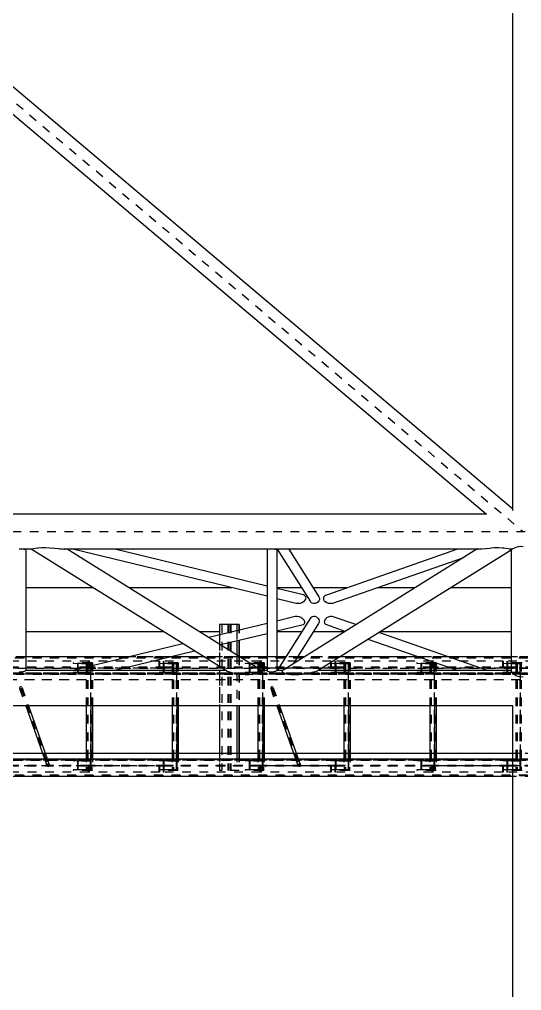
# Model space of a CAD drawing. Header units: millimetres. Extents: x 149919 to 150445, y 136651 to 136866.
# Drawn here: x 150236.98 to 150242.76, y 136688.6 to 136699.77 of the extents above; entities that cross this region are included whole.
import ezdxf

# ---------------------------------------------------------------- set-up
doc = ezdxf.new("R2010")
doc.units = ezdxf.units.MM
doc.header["$LTSCALE"] = 0.25
for name, pattern in [('CENTER', [50.8, 31.75, -6.35, 6.35, -6.35]), ('XKITLINE00', [0]), ('XKITLINE02', [4, 2, -2]), ('XKITLINE03', [6, 3, -1, 1, -1])]:
    doc.linetypes.add(name, pattern=pattern)

# ---------------------------------------------------------------- blocks, each defined once
blk = doc.blocks.new('çatıı')
at = {"color": 8, "linetype": 'CENTER'}
for p, q in [((8366.9, 5810.3), (10096.4, 4350.3)), ((9008.6, 4350.3), (10454.1, 4350.3))]:
    blk.add_line(p, q, dxfattribs=at)
at = {"color": 8, "linetype": 'XKITLINE00'}
for p, q in [((10084.2, 5784.5), (10084.2, 4374.8)), ((10084.2, 4376.5), (9250.5, 5080.3)), ((10054.3, 4369.9), (9231.7, 5064.3)), ((10053.5, 4370.6), (9008.6, 4370.6)), ((9518.2, 4330.1), (9516.4, 4330.1)), ((9520, 4330), (9518.2, 4330.1)), ((9521.6, 4329.9), (9520, 4330)), ((9530.6, 4330), (9520.9, 4330)), ((9522, 4329.9), (9521.6, 4329.9)), ((9522.5, 4330), (9521.8, 4329.9)), ((9522.8, 4329.9), (9522, 4329.9)), ((9523, 4330), (9522.8, 4329.9)), ((9523.9, 4330), (9523.9, 4190.5)), ((9754.9, 4190.1), (9530.2, 4330)), ((9530.4, 4329.9), (9530.2, 4330)), ((9531.2, 4330.1), (9530.4, 4329.9)), ((9532.1, 4330.2), (9531.2, 4330.1)), ((9532.7, 4330.5), (9532.1, 4330.2)), ((9535, 4331), (9532.7, 4330.5)), ((9537.6, 4331.2), (9535, 4331)), ((9538.2, 4331.3), (9537.6, 4331.2)), ((9542, 4331.6), (9538.2, 4331.3)), ((9546.6, 4331.5), (9542, 4331.6)), ((9551.8, 4331.2), (9546.6, 4331.5)), ((9552, 4331.2), (9551.8, 4331.2)), ((9556.8, 4330.9), (9552, 4331.2)), ((9561.7, 4330.4), (9556.8, 4330.9)), ((9563, 4330.2), (9561.7, 4330.4)), ((9565.7, 4330.1), (9563, 4330.2)), ((9568.6, 4329.9), (9565.7, 4330.1)), ((9803.3, 4330), (9567.3, 4330)), ((9568.6, 4330), (9568.1, 4329.9)), ((9568.8, 4329.9), (9568.6, 4329.9)), ((9569.6, 4330), (9568.8, 4329.9)), ((9795.4, 4190.5), (9571.5, 4330)), ((9801.6, 4275.9), (9577.9, 4330)), ((9801.6, 4287.6), (9626.4, 4330)), ((9801.6, 4330), (9801.6, 4190.2)), ((9801.9, 4330), (9801.8, 4330)), ((9802.4, 4329.9), (9801.9, 4330)), ((9802.6, 4329.9), (9802.3, 4330)), ((9802.7, 4329.9), (9802.4, 4329.9)), ((9803.9, 4330), (9802.7, 4329.9)), ((9805.5, 4330.1), (9803.9, 4330)), ((9807.3, 4330.1), (9805.5, 4330.1)), ((9809.1, 4330), (9807.3, 4330.1)), ((9810.6, 4329.9), (9809.1, 4330)), ((10045.5, 4330), (9810, 4330)), ((9811.1, 4329.9), (9810.6, 4329.9)), ((9811.6, 4330), (9810.9, 4329.9)), ((9811.9, 4329.9), (9811.1, 4329.9)), ((9812.1, 4330), (9811.9, 4329.9)), ((9813, 4330), (9813, 4190.5)), ((9813.4, 4330), (9851.1, 4270.3)), ((10043.1, 4330), (9818.9, 4190.3)), ((9826.8, 4330), (9861.4, 4275.2)), ((10082.7, 4328.9), (9860.3, 4190.4)), ((10020.8, 4330), (9869.9, 4277.4)), ((10044, 4329.9), (10043.9, 4330)), ((10044.6, 4329.9), (10044, 4329.9)), ((10046, 4330), (10044.6, 4329.9)), ((10044.9, 4330), (10044.8, 4330)), ((10045.1, 4329.9), (10044.9, 4330)), ((10049, 4330.2), (10046, 4330)), ((10049.1, 4330.2), (10049, 4330.2)), ((10053.5, 4330.7), (10049.1, 4330.2)), ((10058.2, 4331.1), (10053.5, 4330.7)), ((10059.7, 4331.2), (10058.2, 4331.1)), ((10063.2, 4331.5), (10059.7, 4331.2)), ((10068.1, 4331.6), (10063.2, 4331.5)), ((10072.3, 4331.4), (10068.1, 4331.6)), ((10074, 4331.2), (10072.3, 4331.4)), ((10076, 4331.1), (10074, 4331.2)), ((10079.1, 4330.7), (10076, 4331.1)), ((10080.8, 4330.2), (10079.1, 4330.7)), ((10081.3, 4330.2), (10080.8, 4330.2)), ((10083.1, 4330), (10081.3, 4330.2)), ((10082.8, 4329), (10082.7, 4328.9)), ((10082.7, 4328.9), (10082.7, 4189.9)), ((10083.1, 4329.9), (10082.8, 4329)), ((10083.8, 4330.2), (10083.1, 4330)), ((10084.1, 4330.4), (10083.8, 4330.2)), ((10085.7, 4331.1), (10084.1, 4330.4)), ((10086, 4331.2), (10085.7, 4331.1)), ((10087.9, 4332), (10086, 4331.2)), ((10090.5, 4332.7), (10087.9, 4332)), ((10090.8, 4332.7), (10090.5, 4332.7)), ((10093.3, 4333.1), (10090.8, 4332.7)), ((10096.4, 4333), (10093.3, 4333.1)), ((10027.6, 4320.3), (9877, 4267.8)), ((9601.3, 4285.7), (9523.9, 4285.7)), ((9761.2, 4285.7), (9642.6, 4285.7)), ((9841.4, 4285.7), (9813, 4285.7)), ((9843.4, 4277.5), (9813, 4284.9)), ((9893.5, 4285.7), (9854.8, 4285.7)), ((9972, 4285.7), (9928.2, 4285.7)), ((10082.7, 4285.7), (10013.3, 4285.7)), ((9835.2, 4267.8), (9813, 4273.1)), ((9843.5, 4269.6), (9841.7, 4268.4)), ((9844.8, 4276.8), (9843.4, 4277.5)), ((9843.6, 4269.7), (9843.5, 4269.6)), ((9844.9, 4271), (9843.6, 4269.7)), ((9844.8, 4276.8), (9845, 4276.6)), ((9845.8, 4272.7), (9844.9, 4271)), ((9845, 4276.6), (9845.8, 4275.7)), ((9845.8, 4275.7), (9846.1, 4274.2)), ((9846.1, 4274.2), (9845.8, 4273.3)), ((9845.8, 4273.3), (9845.8, 4272.7)), ((9851.1, 4270.3), (9851.6, 4269.7)), ((9851.6, 4269.7), (9852.2, 4268.9)), ((9853.6, 4268), (9852.2, 4268.9)), ((9860.1, 4269.2), (9858.7, 4268.1)), ((9860.5, 4269.7), (9860.1, 4269.2)), ((9861.2, 4270.6), (9860.5, 4269.7)), ((9861.8, 4272.1), (9861.2, 4270.6)), ((9861.4, 4275.2), (9861.9, 4273.8)), ((9861.9, 4273.3), (9861.8, 4272.1)), ((9861.9, 4273.8), (9861.9, 4273.3)), ((9867.1, 4275.5), (9866.6, 4274)), ((9866.6, 4274), (9866.7, 4273.3)), ((9866.7, 4273.3), (9866.7, 4272.4)), ((9866.7, 4272.4), (9867.4, 4270.8)), ((9868.2, 4276.6), (9867.1, 4275.5)), ((9867.4, 4270.8), (9868.5, 4269.7)), ((9868.3, 4276.7), (9868.2, 4276.6)), ((9869.9, 4277.4), (9868.3, 4276.7)), ((9868.5, 4269.7), (9868.7, 4269.4)), ((9870.5, 4268.3), (9868.7, 4269.4)), ((9837.4, 4267.5), (9835.2, 4267.8)), ((9839.6, 4267.7), (9837.4, 4267.5)), ((9841.7, 4268.4), (9839.6, 4267.7)), ((9855.2, 4267.5), (9853.6, 4268)), ((9857, 4267.5), (9855.2, 4267.5)), ((9858.7, 4268.1), (9857, 4267.5)), ((9872.5, 4267.6), (9870.5, 4268.3)), ((9874.8, 4267.5), (9872.5, 4267.6)), ((9877, 4267.8), (9874.8, 4267.5)), ((9834, 4252.5), (9813, 4247.4)), ((9851.1, 4250.2), (9813.4, 4190.6)), ((9836.3, 4252.7), (9834, 4252.5)), ((9838.6, 4252.3), (9836.3, 4252.7)), ((9840.7, 4251.5), (9838.6, 4252.3)), ((9842.2, 4250.4), (9840.7, 4251.5)), ((9842.4, 4250.2), (9842.2, 4250.4)), ((9842.4, 4250.2), (9843.8, 4248.8)), ((9843.8, 4248.8), (9844.6, 4247.1)), ((9844.6, 4247.1), (9844.6, 4246.8)), ((9844.6, 4246.8), (9844.8, 4245.6)), ((9851.2, 4250.4), (9851.1, 4250.2)), ((9852.2, 4251.5), (9851.2, 4250.4)), ((9853.7, 4252.3), (9852.2, 4251.5)), ((9855.4, 4252.7), (9853.7, 4252.3)), ((9857.1, 4252.5), (9855.4, 4252.7)), ((9858.8, 4251.8), (9857.1, 4252.5)), ((9860.2, 4250.7), (9858.8, 4251.8)), ((9860.2, 4250.7), (9860.3, 4250.4)), ((9860.3, 4250.4), (9861.1, 4249.2)), ((9861.1, 4249.2), (9861.6, 4247.6)), ((9861.6, 4247.6), (9861.6, 4246.8)), ((9861.6, 4246.8), (9861.6, 4246.1)), ((9867.6, 4246.8), (9867.5, 4246.6)), ((9867.5, 4246.6), (9867.8, 4245.1)), ((9867.8, 4248.2), (9867.6, 4246.8)), ((9868.8, 4249.8), (9867.8, 4248.2)), ((9869.5, 4250.4), (9868.8, 4249.8)), ((9870.2, 4251.1), (9869.5, 4250.4)), ((9872.1, 4252.1), (9870.2, 4251.1)), ((9874.4, 4252.6), (9872.1, 4252.1)), ((9876.7, 4252.6), (9874.4, 4252.6)), ((9878.8, 4252.1), (9876.7, 4252.6)), ((9903.9, 4243.3), (9878.8, 4252.1)), ((9801.6, 4244.6), (9734.5, 4228.4)), ((9841.7, 4242.6), (9813, 4235.7)), ((9861, 4244.6), (9831.8, 4198.4)), ((9843.3, 4243.2), (9841.7, 4242.6)), ((9843.7, 4243.6), (9843.3, 4243.2)), ((9844.4, 4244.3), (9843.7, 4243.6)), ((9844.8, 4245.6), (9844.4, 4244.3)), ((9861.6, 4246.1), (9861, 4244.6)), ((9867.8, 4245.1), (9868.8, 4243.9)), ((9869.2, 4243.6), (9868.8, 4243.9)), ((9870.3, 4243), (9869.2, 4243.6)), ((9891.5, 4235.6), (9870.3, 4243)), ((9682.9, 4234.9), (9523.9, 4234.9)), ((9746.9, 4234.9), (9724.2, 4234.9)), ((9801.6, 4232.9), (9748.1, 4220)), ((9841.4, 4234.9), (9813, 4234.9)), ((9890.4, 4234.9), (9854.9, 4234.9)), ((10020.8, 4190.6), (9918, 4226.4)), ((10055.4, 4190.6), (9930.4, 4234.1)), ((10082.7, 4234.9), (9931.7, 4234.9)), ((9704.8, 4221.2), (9577.9, 4190.6)), ((9718.3, 4212.8), (9626.4, 4190.6)), ((9523.8, 4190.4), (9523.6, 4190.2)), ((9523.9, 4190.5), (9523.8, 4190.4)), ((9754, 4190.6), (9523.9, 4190.6)), ((9795.4, 4190.5), (9795.1, 4190.4)), ((9795.1, 4190.4), (9795.1, 4190.2)), ((9801.6, 4190.6), (9795.3, 4190.6)), ((9812.9, 4190.4), (9812.7, 4190.2)), ((9813, 4190.5), (9812.9, 4190.4)), ((9819.2, 4190.6), (9813, 4190.6)), ((9818.9, 4190.3), (9818.8, 4189.7)), ((9860.2, 4190.4), (9859.2, 4189.8)), ((9860.3, 4190.4), (9860.2, 4190.4)), ((10082.7, 4190.6), (9860.5, 4190.6)), ((9518.2, 4188.7), (9516.4, 4188.7)), ((9520, 4188.9), (9518.2, 4188.7)), ((9521.6, 4189.3), (9520, 4188.9)), ((9522, 4189.5), (9521.6, 4189.3)), ((9522.8, 4189.8), (9522, 4189.5)), ((9523.6, 4190.2), (9522.8, 4189.8)), ((9755.8, 4189.5), (9754.9, 4190.1)), ((9758.7, 4188.5), (9756, 4189.4)), ((9760.4, 4188.1), (9758.7, 4188.5)), ((9762.4, 4187.5), (9760.4, 4188.1)), ((9766.9, 4186.6), (9762.4, 4187.5)), ((9770.7, 4186.1), (9766.9, 4186.6)), ((9771.7, 4185.9), (9770.7, 4186.1)), ((9776.6, 4185.5), (9771.7, 4185.9)), ((9781.1, 4185.5), (9776.6, 4185.5)), ((9784.9, 4186), (9781.1, 4185.5)), ((9785.1, 4186.1), (9784.9, 4186)), ((9788.3, 4186.7), (9785.1, 4186.1)), ((9790.8, 4187.7), (9788.3, 4186.7)), ((9791.3, 4188.1), (9790.8, 4187.7)), ((9792.9, 4188.7), (9791.3, 4188.1)), ((9794, 4189.5), (9792.9, 4188.7)), ((9794.2, 4189.6), (9794, 4189.5)), ((9795.1, 4190.2), (9794.2, 4189.6)), ((9801.6, 4190.2), (9801.9, 4189.8)), ((9802.4, 4189.5), (9801.9, 4189.8)), ((9802.7, 4189.3), (9802.4, 4189.5)), ((9803.9, 4188.9), (9802.7, 4189.3)), ((9805.5, 4188.6), (9803.9, 4188.9)), ((9807.3, 4188.6), (9805.5, 4188.6)), ((9809.1, 4188.9), (9807.3, 4188.6)), ((9810.6, 4189.3), (9809.1, 4188.9)), ((9811.1, 4189.5), (9810.6, 4189.3)), ((9811.9, 4189.7), (9811.1, 4189.5)), ((9812.7, 4190.2), (9811.9, 4189.7)), ((9819.2, 4189.5), (9818.8, 4189.7)), ((9819.2, 4189.5), (9819.3, 4188.9)), ((9820.7, 4188), (9819.3, 4188.9)), ((9822.5, 4187), (9820.7, 4188)), ((9825.4, 4186.2), (9822.5, 4187)), ((9826.6, 4186), (9825.4, 4186.2)), ((9828.9, 4185.6), (9826.6, 4186)), ((9833.2, 4185.4), (9828.9, 4185.6)), ((9838.2, 4185.6), (9833.2, 4185.4)), ((9840.9, 4186), (9838.2, 4185.6)), ((9843.5, 4186.3), (9840.9, 4186)), ((9848.5, 4187.1), (9843.5, 4186.3)), ((9852.5, 4188), (9848.5, 4187.1)), ((9853.2, 4188.2), (9852.5, 4188)), ((9856.8, 4189.1), (9853.2, 4188.2)), ((9858, 4189.5), (9856.8, 4189.1)), ((9859.2, 4189.8), (9858, 4189.5)), ((10082.7, 4189.9), (10082.9, 4189.5)), ((10082.9, 4189.5), (10083.1, 4188.9)), ((10083.1, 4188.9), (10083.8, 4188)), ((10083.8, 4188), (10084.1, 4187.6)), ((10085.7, 4186.1), (10084.1, 4187.6)), ((10086, 4186), (10085.7, 4186.1)), ((10087.9, 4184.6), (10086, 4186)), ((10090.5, 4183.6), (10087.9, 4184.6)), ((10090.9, 4183.5), (10090.5, 4183.6)), ((10093.3, 4182.9), (10090.9, 4183.5)), ((10096.4, 4183.1), (10093.3, 4182.9)), ((10084.5, 4150), (9008.6, 4150)), ((10084.2, 4150), (10084.2, 2729.5))]:
    blk.add_line(p, q, dxfattribs=at)
at = {"color": 7, "linetype": 'XKITLINE00'}
for p, q in [((9766.8, 4243.4), (9746.9, 4243.4)), ((9746.9, 4243.4), (9746.9, 4231.4)), ((9766.7, 4243.4), (9766.7, 4236.2)), ((9766.8, 4243.4), (9766.8, 4236.2)), ((9766.7, 4224.5), (9766.7, 4208.4)), ((9766.8, 4224.5), (9766.8, 4208.3)), ((9769.3, 4225.1), (9769.3, 4206.8)), ((9769.5, 4225.2), (9769.5, 4206.7)), ((9642, 4206.1), (9523.9, 4206.1)), ((9729.1, 4206.1), (9690.5, 4206.1)), ((9801.6, 4206.1), (9770.4, 4206.1)), ((9823.2, 4206.1), (9813, 4206.1)), ((9844.1, 4206.1), (9836.7, 4206.1)), ((9976.2, 4206.1), (9885.4, 4206.1)), ((10082.7, 4206.1), (10010.9, 4206.1)), ((9523.8, 4150), (9547.6, 4082.4)), ((9526.9, 4150), (9550.3, 4083.5)), ((9593.4, 4150), (9593.4, 4094.9)), ((9598.8, 4150), (9598.8, 4094.9)), ((9600.6, 4150), (9600.6, 4094.9)), ((9692.3, 4150), (9692.3, 4094.9)), ((9697.7, 4150), (9697.7, 4094.9)), ((9699.5, 4150), (9699.5, 4094.9)), ((9746.9, 4150), (9746.9, 4094.9)), ((9766.7, 4150), (9766.7, 4094.9)), ((9766.8, 4150), (9766.8, 4094.9)), ((9769.3, 4150), (9769.3, 4094.9)), ((9769.5, 4150), (9769.5, 4094.9)), ((9791.2, 4150), (9791.2, 4094.9)), ((9796.6, 4150), (9796.6, 4094.9)), ((9798.4, 4150), (9798.4, 4094.9)), ((9812.8, 4150), (9836.6, 4082.4)), ((9816, 4150), (9839.4, 4083.5)), ((9890.1, 4150), (9890.1, 4094.9)), ((9895.5, 4150), (9895.5, 4094.9)), ((9897.3, 4150), (9897.3, 4094.9)), ((9988.9, 4150), (9988.9, 4094.9)), ((9994.4, 4150), (9994.4, 4094.9)), ((9996.2, 4150), (9996.2, 4094.9)), ((9543.2, 4094.9), (9257.3, 4094.9)), ((9832.2, 4094.9), (9546.4, 4094.9)), ((10084.2, 4094.9), (9835.4, 4094.9)), ((9545.4, 4088.7), (9259.5, 4088.7)), ((9834.4, 4088.7), (9548.5, 4088.7)), ((10084.2, 4088.7), (9837.6, 4088.7)), ((10084.2, 4068.7), (9120.4, 4068.7))]:
    blk.add_line(p, q, dxfattribs=at)
at = {"color": 116, "linetype": 'XKITLINE02', "true_color": 0x136734}
for p, q in [((9747, 4243.4), (9747, 4075.4)), ((9749.6, 4243.4), (9749.6, 4075.4)), ((9749.7, 4243.4), (9749.7, 4075.4)), ((9756.6, 4243.4), (9756.6, 4075.4)), ((9757.2, 4243.4), (9757.2, 4075.4)), ((9759.1, 4243.4), (9759.1, 4075.4)), ((9759.8, 4243.4), (9759.8, 4075.4)), ((9769.5, 4243.4), (9766.7, 4243.4)), ((9766.7, 4236.2), (9766.7, 4224.5)), ((9766.8, 4236.2), (9766.8, 4224.5)), ((9769.3, 4243.4), (9769.3, 4225.1)), ((9769.5, 4243.4), (9769.5, 4225.2)), ((9746.9, 4231.4), (9746.9, 4150)), ((10481.5, 4204.7), (9136.7, 4204.7)), ((10482.3, 4205.2), (9138.3, 4205.2)), ((10482.3, 4206.1), (9151.1, 4206.1)), ((9523.9, 4206.1), (9512.5, 4206.1)), ((9690.5, 4206.1), (9642, 4206.1)), ((9770.4, 4206.1), (9729.1, 4206.1)), ((9766.7, 4208.4), (9766.7, 4150)), ((9766.8, 4208.3), (9766.8, 4150)), ((9769.3, 4206.8), (9769.3, 4150)), ((9769.5, 4206.7), (9769.5, 4150)), ((9813, 4206.1), (9801.6, 4206.1)), ((9836.7, 4206.1), (9823.2, 4206.1)), ((9885.4, 4206.1), (9844.1, 4206.1)), ((10010.9, 4206.1), (9976.2, 4206.1)), ((10110, 4206.1), (10082.7, 4206.1)), ((9595.7, 4194.2), (9479.8, 4194.2)), ((9594.7, 4193.4), (9479.8, 4193.4)), ((9596.1, 4201.4), (9484.2, 4201.4)), ((9598.8, 4199.4), (9578.5, 4199.4)), ((9578.5, 4199.4), (9578.5, 4198.7)), ((9593.4, 4198.7), (9578.5, 4198.7)), ((9583.3, 4198.3), (9578.5, 4198.7)), ((9598.2, 4198.3), (9583.3, 4198.3)), ((9583.3, 4198.3), (9583.3, 4188.4)), ((9583.9, 4199.4), (9583.9, 4187.4)), ((9591.2, 4194.2), (9591.2, 4193.4)), ((9595.7, 4194.2), (9591.2, 4194.2)), ((9596.1, 4193.4), (9591.2, 4193.4)), ((9593.4, 4199.4), (9593.4, 4150)), ((9600.6, 4199.4), (9593.4, 4199.4)), ((9593.4, 4199.4), (9593.4, 4198.7)), ((9598.2, 4198.3), (9593.4, 4198.7)), ((9593.5, 4199.4), (9593.5, 4075.4)), ((9595.1, 4199.4), (9595.1, 4075.4)), ((9595.2, 4199.4), (9595.2, 4075.4)), ((9595.7, 4201.4), (9595.7, 4194.2)), ((9596.1, 4201.4), (9595.7, 4201.4)), ((9596.1, 4201.4), (9596.1, 4193.4)), ((9677.7, 4201.4), (9596.1, 4201.4)), ((9596.1, 4201.4), (9596.1, 4193.4)), ((9683.6, 4193.4), (9596.1, 4193.4)), ((9596.8, 4201.4), (9596.8, 4194.2)), ((9683.6, 4194.2), (9596.8, 4194.2)), ((9598.2, 4198.3), (9598.2, 4188.4)), ((9598.3, 4199.4), (9598.3, 4075.4)), ((9598.8, 4199.4), (9598.8, 4150)), ((9598.8, 4199.4), (9598.8, 4187.4)), ((9599.8, 4199.4), (9599.8, 4075.4)), ((9600.6, 4199.4), (9600.6, 4150)), ((9602.7, 4194.2), (9602.7, 4193.4)), ((9677.7, 4201.4), (9677, 4201.4)), ((9677, 4201.4), (9677, 4193.4)), ((9683.6, 4193.4), (9677, 4193.4)), ((9697.7, 4199.4), (9677.4, 4199.4)), ((9677.4, 4199.4), (9677.4, 4198.7)), ((9692.3, 4198.7), (9677.4, 4198.7)), ((9682.1, 4198.3), (9677.4, 4198.7)), ((9793.4, 4194.2), (9677.5, 4194.2)), ((9677.5, 4194.2), (9677.5, 4193.4)), ((9793.9, 4193.4), (9677.5, 4193.4)), ((9677.7, 4201.4), (9677.7, 4194.2)), ((9683.6, 4194.2), (9677.7, 4194.2)), ((9793.9, 4201.4), (9681.9, 4201.4)), ((9681.9, 4201.4), (9681.9, 4194.2)), ((9697, 4198.3), (9682.1, 4198.3)), ((9682.1, 4198.3), (9682.1, 4188.4)), ((9682.4, 4201.4), (9682.4, 4193.4)), ((9682.8, 4199.4), (9682.8, 4187.4)), ((9683.6, 4194.2), (9683.6, 4193.4)), ((9692.3, 4199.4), (9692.3, 4150)), ((9699.5, 4199.4), (9692.3, 4199.4)), ((9692.3, 4199.4), (9692.3, 4198.7)), ((9697, 4198.3), (9692.3, 4198.7)), ((9692.4, 4199.4), (9692.4, 4075.4)), ((9694, 4199.4), (9694, 4075.4)), ((9694.1, 4199.4), (9694.1, 4075.4)), ((9697, 4198.3), (9697, 4188.4)), ((9697.2, 4199.4), (9697.2, 4075.4)), ((9697.7, 4199.4), (9697.7, 4150)), ((9697.7, 4199.4), (9697.7, 4187.4)), ((9698.7, 4199.4), (9698.7, 4075.4)), ((9699.5, 4199.4), (9699.5, 4150)), ((9796.6, 4199.4), (9776.3, 4199.4)), ((9776.3, 4199.4), (9776.3, 4198.7)), ((9791.2, 4198.7), (9776.3, 4198.7)), ((9781, 4198.3), (9776.3, 4198.7)), ((9795.9, 4198.3), (9781, 4198.3)), ((9781, 4198.3), (9781, 4188.4)), ((9781.7, 4199.4), (9781.7, 4187.4)), ((9789, 4194.2), (9789, 4193.4)), ((9793.4, 4194.2), (9789, 4194.2)), ((9793.9, 4193.4), (9789, 4193.4)), ((9791.2, 4199.4), (9791.2, 4150)), ((9798.4, 4199.4), (9791.2, 4199.4)), ((9791.2, 4199.4), (9791.2, 4198.7)), ((9795.9, 4198.3), (9791.2, 4198.7)), ((9791.3, 4199.4), (9791.3, 4075.4)), ((9792.9, 4199.4), (9792.9, 4075.4)), ((9793, 4199.4), (9793, 4075.4)), ((9793.4, 4201.4), (9793.4, 4194.2)), ((9793.9, 4201.4), (9793.4, 4201.4)), ((9793.9, 4201.4), (9793.9, 4193.4)), ((9875.5, 4201.4), (9793.9, 4201.4)), ((9793.9, 4201.4), (9793.9, 4193.4)), ((9865, 4193.4), (9793.9, 4193.4)), ((9794.6, 4201.4), (9794.6, 4194.2)), ((9881.4, 4194.2), (9794.6, 4194.2)), ((9795.9, 4198.3), (9795.9, 4188.4)), ((9796.1, 4199.4), (9796.1, 4075.4)), ((9796.6, 4199.4), (9796.6, 4150)), ((9796.6, 4199.4), (9796.6, 4187.4)), ((9797.6, 4199.4), (9797.6, 4075.4)), ((9798.4, 4199.4), (9798.4, 4150)), ((9800.5, 4194.2), (9800.5, 4193.4)), ((9881.4, 4193.4), (9864.9, 4193.4)), ((9881.4, 4194.2), (9866.3, 4194.2)), ((9875.5, 4201.4), (9874.8, 4201.4)), ((9874.8, 4201.4), (9874.8, 4193.4)), ((9895.5, 4199.4), (9875.2, 4199.4)), ((9875.2, 4199.4), (9875.2, 4198.7)), ((9890.1, 4198.7), (9875.2, 4198.7)), ((9879.9, 4198.3), (9875.2, 4198.7)), ((9991.2, 4194.2), (9875.3, 4194.2)), ((9875.3, 4194.2), (9875.3, 4193.4)), ((9991.7, 4193.4), (9875.3, 4193.4)), ((9875.5, 4201.4), (9875.5, 4194.2)), ((9991.7, 4201.4), (9879.7, 4201.4)), ((9879.7, 4201.4), (9879.7, 4194.2)), ((9894.8, 4198.3), (9879.9, 4198.3)), ((9879.9, 4198.3), (9879.9, 4188.4)), ((9880.2, 4201.4), (9880.2, 4193.4)), ((9880.6, 4199.4), (9880.6, 4187.4)), ((9881.4, 4194.2), (9881.4, 4193.4)), ((9890.1, 4199.4), (9890.1, 4150)), ((9897.3, 4199.4), (9890.1, 4199.4)), ((9890.1, 4199.4), (9890.1, 4198.7)), ((9894.8, 4198.3), (9890.1, 4198.7)), ((9890.2, 4199.4), (9890.2, 4075.4)), ((9891.7, 4199.4), (9891.7, 4075.4)), ((9891.8, 4199.4), (9891.8, 4075.4)), ((9894.8, 4198.3), (9894.8, 4188.4)), ((9895, 4199.4), (9895, 4075.4)), ((9895.5, 4199.4), (9895.5, 4150)), ((9895.5, 4199.4), (9895.5, 4187.4)), ((9896.4, 4199.4), (9896.4, 4075.4)), ((9897.3, 4199.4), (9897.3, 4150)), ((9994.4, 4199.4), (9974, 4199.4)), ((9974, 4199.4), (9974, 4198.7)), ((9988.9, 4198.7), (9974, 4198.7)), ((9978.8, 4198.3), (9974, 4198.7)), ((9993.7, 4198.3), (9978.8, 4198.3)), ((9978.8, 4198.3), (9978.8, 4188.4)), ((9979.5, 4199.4), (9979.5, 4187.4)), ((9986.8, 4194.2), (9986.8, 4193.4)), ((9991.2, 4194.2), (9986.8, 4194.2)), ((9991.7, 4193.4), (9986.8, 4193.4)), ((9988.9, 4199.4), (9988.9, 4150)), ((9996.2, 4199.4), (9988.9, 4199.4)), ((9988.9, 4199.4), (9988.9, 4198.7)), ((9993.7, 4198.3), (9988.9, 4198.7)), ((9989, 4199.4), (9989, 4075.4)), ((9990.6, 4199.4), (9990.6, 4075.4)), ((9990.7, 4199.4), (9990.7, 4075.4)), ((9991.2, 4201.4), (9991.2, 4194.2)), ((9991.7, 4201.4), (9991.2, 4201.4)), ((10073.2, 4201.4), (9991.7, 4201.4)), ((9991.7, 4201.4), (9991.7, 4193.4)), ((9991.7, 4201.4), (9991.7, 4193.4)), ((10079.1, 4193.4), (9991.7, 4193.4)), ((9992.3, 4201.4), (9992.3, 4194.2)), ((10079.1, 4194.2), (9992.3, 4194.2)), ((9993.7, 4198.3), (9993.7, 4188.4)), ((9993.8, 4199.4), (9993.8, 4075.4)), ((9994.4, 4199.4), (9994.4, 4150)), ((9994.4, 4199.4), (9994.4, 4187.4)), ((9995.3, 4199.4), (9995.3, 4075.4)), ((9996.2, 4199.4), (9996.2, 4150)), ((9998.2, 4194.2), (9998.2, 4193.4)), ((10073.2, 4201.4), (10072.6, 4201.4)), ((10072.6, 4201.4), (10072.6, 4193.4)), ((10079.1, 4193.4), (10072.6, 4193.4)), ((10093.3, 4199.4), (10072.9, 4199.4)), ((10072.9, 4199.4), (10072.9, 4198.7)), ((10087.8, 4198.7), (10072.9, 4198.7)), ((10077.7, 4198.3), (10072.9, 4198.7)), ((10189, 4194.2), (10073.1, 4194.2)), ((10073.1, 4194.2), (10073.1, 4193.4)), ((10189.5, 4193.4), (10073.1, 4193.4)), ((10073.2, 4201.4), (10073.2, 4194.2)), ((10079.1, 4194.2), (10073.2, 4194.2)), ((10189, 4201.4), (10077.5, 4201.4)), ((10077.5, 4201.4), (10077.5, 4194.2)), ((10092.6, 4198.3), (10077.7, 4198.3)), ((10077.7, 4198.3), (10077.7, 4188.4)), ((10078, 4201.4), (10078, 4193.4)), ((10181.9, 4193.4), (10078, 4193.4)), ((10078.4, 4199.4), (10078.4, 4187.4)), ((10079.1, 4194.2), (10079.1, 4193.4)), ((10087.8, 4199.4), (10087.8, 4075.4)), ((10095.1, 4199.4), (10087.8, 4199.4)), ((10087.8, 4199.4), (10087.8, 4198.7)), ((10092.6, 4198.3), (10087.8, 4198.7)), ((10087.9, 4199.4), (10087.9, 4075.4)), ((10089.5, 4199.4), (10089.5, 4075.4)), ((10089.6, 4199.4), (10089.6, 4075.4)), ((10092.6, 4198.3), (10092.6, 4188.4)), ((10092.7, 4199.4), (10092.7, 4075.4)), ((10093.3, 4199.4), (10093.3, 4075.4)), ((10093.3, 4199.4), (10093.3, 4187.4)), ((10094.2, 4199.4), (10094.2, 4075.4)), ((10482.3, 4186.1), (9117.3, 4186.1)), ((10481.5, 4187.5), (9118.9, 4187.5)), ((10482.3, 4186.9), (9119.3, 4186.9)), ((10493.8, 4187.4), (9126.6, 4187.4)), ((10481.4, 4187.4), (9126.6, 4187.4)), ((10493.8, 4179.9), (9126.6, 4179.9)), ((10452.5, 4179.9), (9126.6, 4179.9)), ((10493.6, 4186.5), (9126.7, 4186.5)), ((9583.3, 4188.4), (9578.5, 4188.1)), ((9593.4, 4188.1), (9578.5, 4188.1)), ((9578.5, 4188.1), (9578.5, 4187.4)), ((9598.8, 4187.4), (9578.5, 4187.4)), ((9598.2, 4188.4), (9583.3, 4188.4)), ((9598.2, 4188.4), (9593.4, 4188.1)), ((9593.4, 4188.1), (9593.4, 4187.4)), ((9682.1, 4188.4), (9677.4, 4188.1)), ((9692.3, 4188.1), (9677.4, 4188.1)), ((9677.4, 4188.1), (9677.4, 4187.4)), ((9697.7, 4187.4), (9677.4, 4187.4)), ((9697, 4188.4), (9682.1, 4188.4)), ((9697, 4188.4), (9692.3, 4188.1)), ((9692.3, 4188.1), (9692.3, 4187.4)), ((9781, 4188.4), (9776.3, 4188.1)), ((9791.2, 4188.1), (9776.3, 4188.1)), ((9776.3, 4188.1), (9776.3, 4187.4)), ((9796.6, 4187.4), (9776.3, 4187.4)), ((9795.9, 4188.4), (9781, 4188.4)), ((9795.9, 4188.4), (9791.2, 4188.1)), ((9791.2, 4188.1), (9791.2, 4187.4)), ((9879.9, 4188.4), (9875.2, 4188.1)), ((9890.1, 4188.1), (9875.2, 4188.1)), ((9875.2, 4188.1), (9875.2, 4187.4)), ((9895.5, 4187.4), (9875.2, 4187.4)), ((9894.8, 4188.4), (9879.9, 4188.4)), ((9894.8, 4188.4), (9890.1, 4188.1)), ((9890.1, 4188.1), (9890.1, 4187.4)), ((9978.8, 4188.4), (9974, 4188.1)), ((9988.9, 4188.1), (9974, 4188.1)), ((9974, 4188.1), (9974, 4187.4)), ((9994.4, 4187.4), (9974, 4187.4)), ((9993.7, 4188.4), (9978.8, 4188.4)), ((9993.7, 4188.4), (9988.9, 4188.1)), ((9988.9, 4188.1), (9988.9, 4187.4)), ((10077.7, 4188.4), (10072.9, 4188.1)), ((10087.8, 4188.1), (10072.9, 4188.1)), ((10072.9, 4188.1), (10072.9, 4187.4)), ((10093.3, 4187.4), (10072.9, 4187.4)), ((10092.6, 4188.4), (10077.7, 4188.4)), ((10092.6, 4188.4), (10087.8, 4188.1)), ((10087.8, 4188.1), (10087.8, 4187.4)), ((9517.1, 4171.2), (9516.8, 4170.5)), ((9516.8, 4170.5), (9516.8, 4169.8)), ((9516.8, 4169.8), (9517.2, 4169.2)), ((9516.8, 4169.8), (9523.8, 4150)), ((9517.8, 4171.6), (9517.1, 4171.2)), ((9517.9, 4168.9), (9517.2, 4169.2)), ((9518.5, 4171.6), (9517.8, 4171.6)), ((9518.6, 4169), (9517.9, 4168.9)), ((9519.2, 4171.3), (9518.5, 4171.6)), ((9519.3, 4169.4), (9518.6, 4169)), ((9519.2, 4171.3), (9519.6, 4170.7)), ((9519.6, 4170), (9519.3, 4169.4)), ((9519.6, 4170.7), (9519.6, 4170)), ((9519.6, 4170.7), (9526.9, 4150)), ((9806.2, 4171.2), (9805.8, 4170.5)), ((9805.8, 4170.5), (9805.9, 4169.8)), ((9805.9, 4169.8), (9806.3, 4169.2)), ((9805.9, 4169.8), (9812.8, 4150)), ((9806.9, 4171.6), (9806.2, 4171.2)), ((9806.9, 4168.9), (9806.3, 4169.2)), ((9807.6, 4171.6), (9806.9, 4171.6)), ((9807.7, 4169), (9806.9, 4168.9)), ((9808.3, 4171.3), (9807.6, 4171.6)), ((9808.4, 4169.4), (9807.7, 4169)), ((9808.3, 4171.3), (9808.7, 4170.7)), ((9808.7, 4170), (9808.4, 4169.4)), ((9808.7, 4170.7), (9808.7, 4170)), ((9808.7, 4170.7), (9816, 4150)), ((10493.8, 4094.9), (9254.1, 4094.9)), ((9546.4, 4094.9), (9543.2, 4094.9)), ((9593.4, 4094.9), (9593.4, 4075.4)), ((9598.8, 4094.9), (9598.8, 4075.4)), ((9600.6, 4094.9), (9600.6, 4075.4)), ((9692.3, 4094.9), (9692.3, 4075.4)), ((9697.7, 4094.9), (9697.7, 4075.4)), ((9699.5, 4094.9), (9699.5, 4075.4)), ((9746.9, 4094.9), (9746.9, 4075.4)), ((9766.7, 4094.9), (9766.7, 4075.4)), ((9766.8, 4094.9), (9766.8, 4075.4)), ((9769.3, 4094.9), (9769.3, 4075.4)), ((9769.5, 4094.9), (9769.5, 4075.4)), ((9791.2, 4094.9), (9791.2, 4075.4)), ((9796.6, 4094.9), (9796.6, 4075.4)), ((9798.4, 4094.9), (9798.4, 4075.4)), ((9835.4, 4094.9), (9832.2, 4094.9)), ((9890.1, 4094.9), (9890.1, 4075.4)), ((9895.5, 4094.9), (9895.5, 4075.4)), ((9897.3, 4094.9), (9897.3, 4075.4)), ((9988.9, 4094.9), (9988.9, 4075.4)), ((9994.4, 4094.9), (9994.4, 4075.4)), ((9996.2, 4094.9), (9996.2, 4075.4)), ((10108.6, 4094.9), (10084.2, 4094.9)), ((10481.5, 4087.3), (9120.4, 4087.3)), ((10482.3, 4087.8), (9120.9, 4087.8)), ((10493.8, 4087.4), (9126.6, 4087.4)), ((10493.6, 4088.2), (9126.7, 4088.2)), ((10482.3, 4088.7), (9256.3, 4088.7)), ((9596.1, 4081.4), (9479.8, 4081.4)), ((9595.7, 4080.6), (9479.8, 4080.6)), ((9548.5, 4088.7), (9545.4, 4088.7)), ((9547.6, 4082.4), (9548.1, 4080.9)), ((9548.4, 4082.3), (9548.1, 4081.6)), ((9548.1, 4081.6), (9548.1, 4080.9)), ((9548.1, 4080.9), (9548.5, 4080.3)), ((9549.1, 4082.7), (9548.4, 4082.3)), ((9549.2, 4080), (9548.5, 4080.3)), ((9549.9, 4082.8), (9549.1, 4082.7)), ((9549.9, 4080.1), (9549.2, 4080)), ((9550.5, 4082.4), (9549.9, 4082.8)), ((9550.6, 4080.5), (9549.9, 4080.1)), ((9550.3, 4083.5), (9550.9, 4081.9)), ((9550.5, 4082.4), (9550.9, 4081.9)), ((9551, 4081.2), (9550.6, 4080.5)), ((9550.9, 4081.9), (9551, 4081.2)), ((9598.8, 4087.4), (9578.5, 4087.4)), ((9578.5, 4087.4), (9578.5, 4086.7)), ((9593.4, 4086.7), (9578.5, 4086.7)), ((9583.3, 4086.3), (9578.5, 4086.7)), ((9598.2, 4086.3), (9583.3, 4086.3)), ((9583.3, 4086.3), (9583.3, 4076.4)), ((9583.9, 4087.4), (9583.9, 4075.4)), ((9591.2, 4081.4), (9591.2, 4080.6)), ((9593.4, 4087.4), (9593.4, 4086.7)), ((9598.2, 4086.3), (9593.4, 4086.7)), ((9595.7, 4080.6), (9595.7, 4073.4)), ((9596.1, 4081.4), (9596.1, 4073.4)), ((9602.7, 4081.4), (9596.1, 4081.4)), ((9596.1, 4081.4), (9596.1, 4073.4)), ((9683.6, 4081.4), (9596.1, 4081.4)), ((9602.7, 4080.6), (9596.8, 4080.6)), ((9596.8, 4080.6), (9596.8, 4073.4)), ((9683.6, 4080.6), (9596.8, 4080.6)), ((9598.2, 4086.3), (9598.2, 4076.4)), ((9598.8, 4087.4), (9598.8, 4075.4)), ((9602.7, 4081.4), (9602.7, 4080.6)), ((9677, 4081.4), (9677, 4073.4)), ((9697.7, 4087.4), (9677.4, 4087.4)), ((9677.4, 4087.4), (9677.4, 4086.7)), ((9692.3, 4086.7), (9677.4, 4086.7)), ((9682.1, 4086.3), (9677.4, 4086.7)), ((9682.4, 4081.4), (9677.5, 4081.4)), ((9677.5, 4081.4), (9677.5, 4080.6)), ((9793.9, 4081.4), (9677.5, 4081.4)), ((9681.9, 4080.6), (9677.5, 4080.6)), ((9793.4, 4080.6), (9677.5, 4080.6)), ((9677.7, 4080.6), (9677.7, 4073.4)), ((9681.9, 4080.6), (9681.9, 4073.4)), ((9697, 4086.3), (9682.1, 4086.3)), ((9682.1, 4086.3), (9682.1, 4076.4)), ((9682.4, 4081.4), (9682.4, 4073.4)), ((9682.8, 4087.4), (9682.8, 4075.4)), ((9683.6, 4081.4), (9683.6, 4080.6)), ((9692.3, 4087.4), (9692.3, 4086.7)), ((9697, 4086.3), (9692.3, 4086.7)), ((9697, 4086.3), (9697, 4076.4)), ((9697.7, 4087.4), (9697.7, 4075.4)), ((9796.6, 4087.4), (9776.3, 4087.4)), ((9776.3, 4087.4), (9776.3, 4086.7)), ((9791.2, 4086.7), (9776.3, 4086.7)), ((9781, 4086.3), (9776.3, 4086.7)), ((9795.9, 4086.3), (9781, 4086.3)), ((9781, 4086.3), (9781, 4076.4)), ((9781.7, 4087.4), (9781.7, 4075.4)), ((9789, 4081.4), (9789, 4080.6)), ((9791.2, 4087.4), (9791.2, 4086.7)), ((9795.9, 4086.3), (9791.2, 4086.7)), ((9793.4, 4080.6), (9793.4, 4073.4)), ((9793.9, 4081.4), (9793.9, 4073.4)), ((9800.5, 4081.4), (9793.9, 4081.4)), ((9793.9, 4081.4), (9793.9, 4073.4)), ((9881.4, 4081.4), (9793.9, 4081.4)), ((9800.5, 4080.6), (9794.6, 4080.6)), ((9794.6, 4080.6), (9794.6, 4073.4)), ((9881.4, 4080.6), (9794.6, 4080.6)), ((9795.9, 4086.3), (9795.9, 4076.4)), ((9796.6, 4087.4), (9796.6, 4075.4)), ((9800.5, 4081.4), (9800.5, 4080.6)), ((9837.6, 4088.7), (9834.4, 4088.7)), ((9836.6, 4082.4), (9837.1, 4080.9)), ((9837.5, 4082.3), (9837.1, 4081.6)), ((9837.1, 4081.6), (9837.1, 4080.9)), ((9837.1, 4080.9), (9837.5, 4080.3)), ((9838.1, 4082.7), (9837.5, 4082.3)), ((9838.2, 4080), (9837.5, 4080.3)), ((9838.9, 4082.8), (9838.1, 4082.7)), ((9839, 4080.1), (9838.2, 4080)), ((9839.6, 4082.4), (9838.9, 4082.8)), ((9839.6, 4080.5), (9839, 4080.1)), ((9839.4, 4083.5), (9840, 4081.9)), ((9839.6, 4082.4), (9840, 4081.9)), ((9840, 4081.2), (9839.6, 4080.5)), ((9840, 4081.9), (9840, 4081.2)), ((9874.8, 4081.4), (9874.8, 4073.4)), ((9895.5, 4087.4), (9875.2, 4087.4)), ((9875.2, 4087.4), (9875.2, 4086.7)), ((9890.1, 4086.7), (9875.2, 4086.7)), ((9879.9, 4086.3), (9875.2, 4086.7)), ((9880.2, 4081.4), (9875.3, 4081.4)), ((9875.3, 4081.4), (9875.3, 4080.6)), ((9991.7, 4081.4), (9875.3, 4081.4)), ((9879.7, 4080.6), (9875.3, 4080.6)), ((9991.2, 4080.6), (9875.3, 4080.6)), ((9875.5, 4080.6), (9875.5, 4073.4)), ((9879.7, 4080.6), (9879.7, 4073.4)), ((9894.8, 4086.3), (9879.9, 4086.3)), ((9879.9, 4086.3), (9879.9, 4076.4)), ((9880.2, 4081.4), (9880.2, 4073.4)), ((9880.6, 4087.4), (9880.6, 4075.4)), ((9881.4, 4081.4), (9881.4, 4080.6)), ((9890.1, 4087.4), (9890.1, 4086.7)), ((9894.8, 4086.3), (9890.1, 4086.7)), ((9894.8, 4086.3), (9894.8, 4076.4)), ((9895.5, 4087.4), (9895.5, 4075.4)), ((9994.4, 4087.4), (9974, 4087.4)), ((9974, 4087.4), (9974, 4086.7)), ((9988.9, 4086.7), (9974, 4086.7)), ((9978.8, 4086.3), (9974, 4086.7)), ((9993.7, 4086.3), (9978.8, 4086.3)), ((9978.8, 4086.3), (9978.8, 4076.4)), ((9979.5, 4087.4), (9979.5, 4075.4)), ((9986.8, 4081.4), (9986.8, 4080.6)), ((9988.9, 4087.4), (9988.9, 4086.7)), ((9993.7, 4086.3), (9988.9, 4086.7)), ((9991.2, 4080.6), (9991.2, 4073.4)), ((9998.2, 4081.4), (9991.7, 4081.4)), ((9991.7, 4081.4), (9991.7, 4073.4)), ((10079.1, 4081.4), (9991.7, 4081.4)), ((9991.7, 4081.4), (9991.7, 4073.4)), ((9998.2, 4080.6), (9992.3, 4080.6)), ((9992.3, 4080.6), (9992.3, 4073.4)), ((10079.1, 4080.6), (9992.3, 4080.6)), ((9993.7, 4086.3), (9993.7, 4076.4)), ((9994.4, 4087.4), (9994.4, 4075.4)), ((9998.2, 4081.4), (9998.2, 4080.6)), ((10072.6, 4081.4), (10072.6, 4073.4)), ((10093.3, 4087.4), (10072.9, 4087.4)), ((10087.3, 4087.4), (10072.9, 4087.4)), ((10072.9, 4087.4), (10072.9, 4086.7)), ((10087.8, 4086.7), (10072.9, 4086.7)), ((10077.7, 4086.3), (10072.9, 4086.7)), ((10078, 4081.4), (10073.1, 4081.4)), ((10073.1, 4081.4), (10073.1, 4080.6)), ((10189.5, 4081.4), (10073.1, 4081.4)), ((10077.5, 4080.6), (10073.1, 4080.6)), ((10189, 4080.6), (10073.1, 4080.6)), ((10073.2, 4080.6), (10073.2, 4073.4)), ((10077.5, 4080.6), (10077.5, 4073.4)), ((10092.6, 4086.3), (10077.7, 4086.3)), ((10077.7, 4086.3), (10077.7, 4076.4)), ((10078, 4081.4), (10078, 4073.4)), ((10078.4, 4087.4), (10078.4, 4075.4)), ((10079.1, 4081.4), (10079.1, 4080.6)), ((10108.6, 4088.7), (10084.2, 4088.7)), ((10087.8, 4087.4), (10087.8, 4086.7)), ((10092.6, 4086.3), (10087.8, 4086.7)), ((10092.6, 4086.3), (10092.6, 4076.4)), ((10093.3, 4087.4), (10093.3, 4075.4)), ((10481.5, 4070.1), (9120.4, 4070.1)), ((10482.3, 4069.5), (9120.9, 4069.5)), ((9596.1, 4073.4), (9484.2, 4073.4)), ((9583.3, 4076.4), (9578.5, 4076.1)), ((9593.4, 4076.1), (9578.5, 4076.1)), ((9578.5, 4076.1), (9578.5, 4075.4)), ((9598.8, 4075.4), (9578.5, 4075.4)), ((9598.2, 4076.4), (9583.3, 4076.4)), ((9598.2, 4076.4), (9593.4, 4076.1)), ((9593.4, 4076.1), (9593.4, 4075.4)), ((9600.6, 4075.4), (9593.4, 4075.4)), ((9596.8, 4073.4), (9596.1, 4073.4)), ((9677.7, 4073.4), (9596.1, 4073.4)), ((9682.1, 4076.4), (9677.4, 4076.1)), ((9692.3, 4076.1), (9677.4, 4076.1)), ((9677.4, 4076.1), (9677.4, 4075.4)), ((9697.7, 4075.4), (9677.4, 4075.4)), ((9682.4, 4073.4), (9681.9, 4073.4)), ((9793.9, 4073.4), (9681.9, 4073.4)), ((9697, 4076.4), (9682.1, 4076.4)), ((9697, 4076.4), (9692.3, 4076.1)), ((9692.3, 4076.1), (9692.3, 4075.4)), ((9699.5, 4075.4), (9692.3, 4075.4)), ((9769.5, 4075.4), (9746.9, 4075.4)), ((9781, 4076.4), (9776.3, 4076.1)), ((9791.2, 4076.1), (9776.3, 4076.1)), ((9776.3, 4076.1), (9776.3, 4075.4)), ((9796.6, 4075.4), (9776.3, 4075.4)), ((9795.9, 4076.4), (9781, 4076.4)), ((9795.9, 4076.4), (9791.2, 4076.1)), ((9791.2, 4076.1), (9791.2, 4075.4)), ((9798.4, 4075.4), (9791.2, 4075.4)), ((9794.6, 4073.4), (9793.9, 4073.4)), ((9875.5, 4073.4), (9793.9, 4073.4)), ((9879.9, 4076.4), (9875.2, 4076.1)), ((9890.1, 4076.1), (9875.2, 4076.1)), ((9875.2, 4076.1), (9875.2, 4075.4)), ((9895.5, 4075.4), (9875.2, 4075.4)), ((9880.2, 4073.4), (9879.7, 4073.4)), ((9991.7, 4073.4), (9879.7, 4073.4)), ((9894.8, 4076.4), (9879.9, 4076.4)), ((9894.8, 4076.4), (9890.1, 4076.1)), ((9890.1, 4076.1), (9890.1, 4075.4)), ((9897.3, 4075.4), (9890.1, 4075.4)), ((9978.8, 4076.4), (9974, 4076.1)), ((9988.9, 4076.1), (9974, 4076.1)), ((9974, 4076.1), (9974, 4075.4)), ((9994.4, 4075.4), (9974, 4075.4)), ((9993.7, 4076.4), (9978.8, 4076.4)), ((9993.7, 4076.4), (9988.9, 4076.1)), ((9988.9, 4076.1), (9988.9, 4075.4)), ((9996.2, 4075.4), (9988.9, 4075.4)), ((9992.3, 4073.4), (9991.7, 4073.4)), ((10073.2, 4073.4), (9991.7, 4073.4)), ((10077.7, 4076.4), (10072.9, 4076.1)), ((10087.8, 4076.1), (10072.9, 4076.1)), ((10072.9, 4076.1), (10072.9, 4075.4)), ((10093.3, 4075.4), (10072.9, 4075.4)), ((10078, 4073.4), (10077.5, 4073.4)), ((10189.5, 4073.4), (10077.5, 4073.4)), ((10092.6, 4076.4), (10077.7, 4076.4)), ((10108.6, 4068.7), (10084.2, 4068.7)), ((10092.6, 4076.4), (10087.8, 4076.1)), ((10087.8, 4076.1), (10087.8, 4075.4)), ((10095.1, 4075.4), (10087.8, 4075.4))]:
    blk.add_line(p, q, dxfattribs=at)
at = {"color": 1, "linetype": 'XKITLINE03'}
for p, q in [((9756.8, 4243.4), (9756.8, 4075.4)), ((9134.7, 4193.4), (10497.9, 4193.4)), ((9596.1, 4193.4), (9484.7, 4193.4)), ((9677, 4193.4), (9596.1, 4193.4)), ((9598.8, 4075.4), (9598.8, 4199.4)), ((9793.9, 4193.4), (9682.4, 4193.4)), ((9697.7, 4075.4), (9697.7, 4199.4)), ((9874.8, 4193.4), (9793.9, 4193.4)), ((9796.6, 4075.4), (9796.6, 4199.4)), ((9991.7, 4193.4), (9880.2, 4193.4)), ((9895.5, 4075.4), (9895.5, 4199.4)), ((10072.6, 4193.4), (9991.7, 4193.4)), ((9994.4, 4075.4), (9994.4, 4199.4)), ((10189.5, 4193.4), (10078, 4193.4)), ((10093.3, 4075.4), (10093.3, 4199.4)), ((10493.8, 4187.4), (9129.6, 4187.4)), ((9598.8, 4187.4), (9583.9, 4187.4)), ((9697.7, 4187.4), (9682.8, 4187.4)), ((9796.6, 4187.4), (9781.7, 4187.4)), ((9895.5, 4187.4), (9880.6, 4187.4)), ((9994.4, 4187.4), (9979.5, 4187.4)), ((10093.3, 4187.4), (10078.4, 4187.4)), ((9518.2, 4170.3), (9549.5, 4081.4)), ((9807.3, 4170.3), (9838.6, 4081.4)), ((9122.1, 4081.4), (10497.9, 4081.4)), ((9129.6, 4087.4), (10493.8, 4087.4)), ((9484.7, 4081.4), (9596.1, 4081.4)), ((9598.8, 4087.4), (9583.9, 4087.4)), ((9596.1, 4081.4), (9677, 4081.4)), ((9682.4, 4081.4), (9793.9, 4081.4)), ((9697.7, 4087.4), (9682.8, 4087.4)), ((9796.6, 4087.4), (9781.7, 4087.4)), ((9793.9, 4081.4), (9874.8, 4081.4)), ((9880.2, 4081.4), (9991.7, 4081.4)), ((9895.5, 4087.4), (9880.6, 4087.4)), ((9994.4, 4087.4), (9979.5, 4087.4)), ((9991.7, 4081.4), (10072.6, 4081.4)), ((10078, 4081.4), (10189.5, 4081.4)), ((10093.3, 4087.4), (10078.4, 4087.4))]:
    blk.add_line(p, q, dxfattribs=at)
at = {"color": 1, "linetype": 'XKITLINE00'}
for centre in [(9756.8, 4243.4), (9596.1, 4193.4), (9596.1, 4193.4), (9598.8, 4199.4), (9677, 4193.4), (9682.4, 4193.4), (9697.7, 4199.4), (9793.9, 4193.4), (9793.9, 4193.4), (9796.6, 4199.4), (9874.8, 4193.4), (9880.2, 4193.4), (9895.5, 4199.4), (9991.7, 4193.4), (9991.7, 4193.4), (9994.4, 4199.4), (10072.6, 4193.4), (10078, 4193.4), (10093.3, 4199.4), (9583.9, 4187.4), (9598.8, 4187.4), (9682.8, 4187.4), (9697.7, 4187.4), (9781.7, 4187.4), (9796.6, 4187.4), (9880.6, 4187.4), (9895.5, 4187.4), (9979.5, 4187.4), (9994.4, 4187.4), (10078.4, 4187.4), (10093.3, 4187.4), (9518.2, 4170.3), (9807.3, 4170.3), (9549.5, 4081.4), (9583.9, 4087.4), (9596.1, 4081.4), (9596.1, 4081.4), (9598.8, 4087.4), (9677, 4081.4), (9682.4, 4081.4), (9682.8, 4087.4), (9697.7, 4087.4), (9781.7, 4087.4), (9793.9, 4081.4), (9793.9, 4081.4), (9796.6, 4087.4), (9838.6, 4081.4), (9874.8, 4081.4), (9880.2, 4081.4), (9880.6, 4087.4), (9895.5, 4087.4), (9979.5, 4087.4), (9991.7, 4081.4), (9991.7, 4081.4), (9994.4, 4087.4), (10072.6, 4081.4), (10078, 4081.4), (10078.4, 4087.4), (10093.3, 4087.4), (9598.8, 4075.4), (9697.7, 4075.4), (9756.8, 4075.4), (9796.6, 4075.4), (9895.5, 4075.4), (9994.4, 4075.4), (10093.3, 4075.4)]:
    blk.add_circle(centre, 0.05, dxfattribs=at)

msp = doc.modelspace()

# ---------------------------------------------------------------- block references
at = {"xscale": 0.009999943142843078, "yscale": 0.009999943142843078, "zscale": 0.009999943142843078}
msp.add_blockref('çatıı', (150141.814, 136650.373), dxfattribs=at)

doc.saveas('drawing.dxf')
